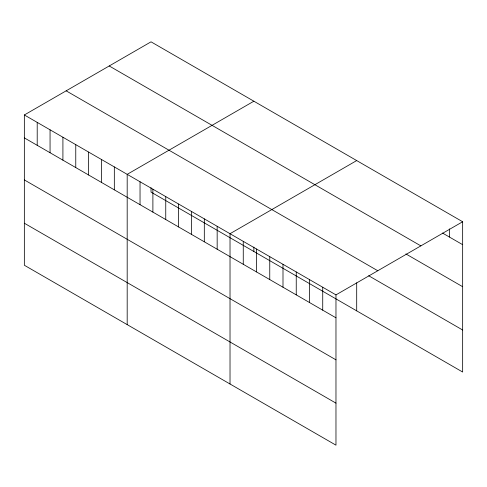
<?xml version="1.0" encoding="UTF-8"?>
<svg xmlns="http://www.w3.org/2000/svg" width="487" height="487" viewBox="0 0 487 487"><rect width="100%" height="100%" fill="white"/><g stroke="black" fill="none" stroke-linecap="round" stroke-linejoin="round"><path stroke-width="0.73" d="M24.35 114.969L335.969 294.885L335.969 445.167L24.35 265.251L24.35 114.969L151.031 41.833L462.65 221.749L462.65 372.031L151.031 192.115L151.031 187.69M253.861 101.205L127.186 174.34L127.186 324.622M356.697 160.576L230.022 233.711L230.022 383.993M335.969 294.885L462.65 221.749M442.47 233.023L462.65 244.675M109.222 65.97L420.847 245.88M405.89 253.928L462.65 286.703M66.153 90.838L377.778 270.748M368.683 275.752L462.65 330.003M24.35 137.894L335.969 317.81M24.35 179.922L335.969 359.838M24.35 223.223L335.969 403.139M449.404 228.89L449.404 237.029M356.697 282.837L356.697 310.858M322.729 287.239L322.729 310.164M309.482 279.593L309.482 302.518M296.242 271.947L296.242 294.872M282.996 264.301L282.996 287.227M269.755 256.655L269.755 279.581M256.509 249.009L256.509 271.935M253.861 247.061L253.861 251.487M243.263 241.357L243.263 264.289M217.165 226.291L217.165 249.216M204.315 218.87L204.315 241.796M191.458 211.449L191.458 234.375M178.601 204.029L178.601 226.954M165.75 196.608L165.75 219.534M152.894 189.187L152.894 212.113M140.037 181.761L140.037 204.692M114.329 166.919L114.329 189.845M101.479 159.499L101.479 182.424M88.622 152.078L88.622 175.003M75.765 144.657L75.765 167.583M62.914 137.237L62.914 160.162M50.058 129.816L50.058 152.741M37.207 122.389L37.207 145.321"/></g></svg>
